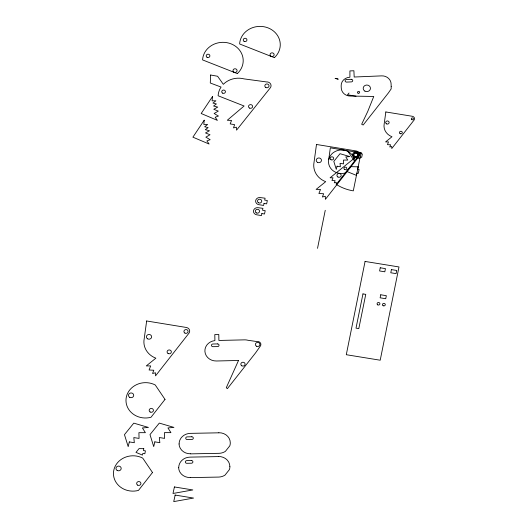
<?xml version="1.0" encoding="UTF-8"?>
<svg xmlns="http://www.w3.org/2000/svg" width="528" height="528" viewBox="0 0 528 528"><rect width="100%" height="100%" fill="white"/><g stroke="black" fill="none" stroke-linecap="round" stroke-linejoin="round"><path stroke-width="0.79" d="M328.713 159.661L330.337 147.827L343.873 150.137M317.519 248.351L325.248 210.302M174.412 486.955L172.999 493.475L192.839 489.944L174.332 486.941M175.144 495.073L173.738 501.6L193.578 498.069L175.065 495.059M336.263 184.411L336.23 182.365L334.283 182.84L335.102 180.668L331.954 180.503L333.016 177.797L330.092 177.784L361.027 152.81L353.298 190.859A42.715 38.65 -1.3 0 1 336.263 184.411L358.552 155.965A2.699 2.442 -1.3 0 0 356.822 152.156L343.688 150.11M349.041 93.034L347.49 94.809L356.011 96.182M218.816 432.821L190.39 433.363A11.458 10.369 -1.3 0 0 179.117 443.949M190.707 453.862L219.133 453.321A11.59 10.487 -1.3 0 0 225.423 451.334L229.799 445.837A11.246 10.177 -1.3 0 0 230.287 442.761A11.141 10.078 -1.3 0 0 218.81 432.749M218.427 456.581L190.001 457.123A11.458 10.369 -1.3 0 0 178.728 467.709M190.318 477.616L218.744 477.074A11.59 10.487 -1.3 0 0 225.034 475.094L229.409 469.59A11.246 10.177 -1.3 0 0 229.898 466.514M356.347 151.932L361.099 152.552L360.855 153.754L362.36 153.998L361.68 157.344L360.175 157.1L359.911 158.426L355.186 157.661M348.011 151.496L354.519 161.113A13.022 11.781 -1.3 0 0 339.86 150.058A13.022 11.781 -1.3 0 0 328.772 164.208A13.022 11.781 -1.3 0 0 345.187 173.026M218.42 456.502A11.141 10.078 -1.3 0 1 229.858 466.514M190.311 477.543A11.273 10.204 -1.3 0 1 178.636 467.709M190.7 453.783A11.273 10.204 -1.3 0 1 179.025 443.956M391.189 86.381L391.149 88.928L388.469 92.829L363.172 125.03L361.667 124.258L367.745 111.454L373.758 96.459L350.797 96.063A9.154 8.283 -1.3 0 1 341.266 88.169L341.154 85.866A9.154 8.283 -1.3 0 1 349.919 77.207L349.906 70.924L353.899 70.759L354.189 77.022L381.546 75.874C384.82 75.682 388.199 77.22 389.915 80.071A9.154 8.283 -1.3 0 1 391.076 83.761L391.189 86.381M210.672 75.009L210.276 83.002L221.067 87.061A20.328 18.394 -1.3 0 0 218.11 95.766L244.101 105.996L227.291 120.245L231.548 120.443L230.188 123.915L234.61 124.648L233.488 127.908L236.405 127.215L236.557 130.145L270.197 87.971A4.191 3.788 -1.3 0 0 270.521 83.86A4.191 3.788 -1.3 0 0 266.501 81.932L244.18 78.91A20.328 18.394 -1.3 0 0 223.318 84.322L217.602 76.256L210.672 75.009M204.197 120.219L203.828 124.483L207.61 124.45L204.679 126.753L208.118 127.611L205.286 129.677L209.451 130.753L205.504 132.937L210.005 134.759L205.847 137.161L210.157 139.696L206.897 140.903L209.108 144.038L192.898 137.161L204.197 120.219M212.48 96.558L212.104 100.822L215.893 100.789L212.962 103.092L216.401 103.95L213.569 106.022L217.734 107.092L213.787 109.276L218.288 111.104L214.13 113.5L218.44 116.035L215.18 117.242L217.391 120.377L201.181 113.507L212.48 96.558M146.652 320.978L144.21 338.725A19.529 17.675 -1.3 0 0 155.866 358.175L146.282 365.911L150.671 365.93L149.081 369.996L153.8 370.247L152.566 373.501L155.489 372.788L155.542 375.857L188.971 333.188A4.046 3.663 -1.3 0 0 186.377 327.472L146.652 320.978M316.49 144.474L314.048 162.221A19.529 17.675 -1.3 0 0 325.697 181.672L316.12 189.407L320.503 189.427L318.912 193.492L323.638 193.743L322.403 196.997L325.321 196.284L325.38 199.353L358.809 156.684A4.046 3.663 -1.3 0 0 356.215 150.968L316.49 144.474M385.836 111.956L384.206 123.79A13.022 11.781 -1.3 0 0 391.981 136.752L385.592 141.913L388.516 141.926L387.453 144.632L390.601 144.797L389.776 146.969L391.723 146.494L391.763 148.54L414.051 120.094A2.699 2.442 -1.3 0 0 412.322 116.285L385.836 111.956M143.781 448.688L143.491 450.542L145.431 450.853L144.844 453.737L142.817 453.446L142.441 455.096L135.98 452.39L139.055 448.602L143.781 448.688M358.162 166.815L357.773 169.283L359.099 169.495L358.321 173.336L356.875 173.151L356.374 175.355L346.612 171.389L350.42 166.65L358.162 166.815M365.072 261.446L346.289 354.71L380.206 360.215L398.99 266.95L365.072 261.446M261.848 213.569L261.439 215.576L256.72 214.804A3.98 3.604 -1.3 0 1 253.526 210.626A3.98 3.604 -1.3 0 1 258.159 207.715L262.911 208.336L262.528 210.223L265.195 210.659L264.515 213.998L261.848 213.569M264.02 203.438L263.611 205.445L258.892 204.679A3.98 3.604 -1.3 0 1 255.697 200.495A3.98 3.604 -1.3 0 1 260.33 197.584L265.082 198.205L264.7 200.092L267.326 200.521L266.647 203.861L264.02 203.438M335.194 78.355L338.098 79.127L335.194 78.355M362.96 293.905L356.004 328.152L358.802 328.607L365.759 294.36L362.96 293.905M380.233 267.782L379.592 270.956L384.813 271.801L385.453 268.633L380.233 267.782M380.747 294.782L380.127 297.812L385.73 298.723L386.344 295.693L380.747 294.782M391.433 269.603L390.786 272.771L396.079 273.629L396.719 270.461L391.433 269.603M129.314 441.903L128.185 446.629L124.463 434.643L133.782 423.133L148.434 427.442L142.415 427.957L145.398 432.683L138.91 432.67L139.055 438.425L133.808 437.573L134.323 442.715L129.314 441.903M154.836 441.863L153.714 446.596L149.985 434.603L159.311 423.093L173.956 427.409L167.937 427.918L170.927 432.643L164.439 432.63L164.584 438.385L159.331 437.534L159.845 442.675L154.836 441.863M337.042 166.214L336.29 169.369L333.808 161.377L340.019 153.701L349.787 156.578L345.774 156.915L347.767 160.07L343.438 160.063L343.537 163.898L340.039 163.33L340.382 166.756L337.042 166.214M238.517 360.472L226.274 387.724L227.39 388.641L255.578 352.876L260.238 346.256A3.274 2.963 -1.3 0 0 256.912 341.563L247.942 340.27A11.312 10.237 -1.3 0 0 244.464 339.86L218.896 340.454L218.79 334.514L214.797 334.594L214.909 340.593A11.312 10.237 -1.3 0 0 204.91 351.496A11.312 10.237 -1.3 0 0 216.434 360.994L238.517 360.472M165.013 399.392L151.008 417.265A19.529 17.675 -1.3 0 1 126.113 398.323A19.529 17.675 -1.3 0 1 155.245 384.971L165.013 399.392M152.493 472.52L138.481 490.4A19.529 17.675 -1.3 0 1 113.586 471.458A19.529 17.675 -1.3 0 1 142.725 458.106L152.493 472.52M351.232 79.299L346.487 79.497A1.439 1.3 -1.3 0 0 345.114 80.857A1.439 1.3 -1.3 0 0 346.606 82.097L351.351 81.893A1.439 1.3 -1.3 0 0 352.724 80.54A1.439 1.3 -1.3 0 0 351.232 79.299M217.529 343.913L212.929 343.999A1.478 1.34 -1.3 0 0 211.471 345.365A1.478 1.34 -1.3 0 0 212.975 346.678L217.576 346.592A1.478 1.34 -1.3 0 0 219.034 345.22A1.478 1.34 -1.3 0 0 217.529 343.913M191.796 436.781L187.196 436.867A1.478 1.34 -1.3 0 0 185.737 438.233A1.478 1.34 -1.3 0 0 187.242 439.547L191.849 439.461A1.478 1.34 -1.3 0 0 193.301 438.095A1.478 1.34 -1.3 0 0 191.796 436.781M191.407 460.535L186.806 460.627A1.478 1.34 -1.3 0 0 185.348 461.993A1.478 1.34 -1.3 0 0 186.853 463.3L191.459 463.214A1.478 1.34 -1.3 0 0 192.911 461.848A1.478 1.34 -1.3 0 0 191.407 460.535M274.395 57.658L239.626 43.976A20.328 18.394 -1.3 0 1 268.112 27.911A20.328 18.394 -1.3 0 1 274.395 57.658M237.336 73.59L202.574 59.908A20.328 18.394 -1.3 0 1 231.059 43.844A20.328 18.394 -1.3 0 1 237.336 73.59M241.817 365.805A2.138 1.934 -1.3 0 0 245.091 364.234A2.138 1.934 -1.3 0 0 241.963 362.459A2.138 1.934 -1.3 0 0 241.817 365.805M256.542 346.229A2.264 2.046 -1.3 0 0 259.921 344.421A2.264 2.046 -1.3 0 0 256.516 342.685A2.264 2.046 -1.3 0 0 256.542 346.229M184.886 333.069A2.092 1.894 -1.3 0 0 188.093 331.531A2.092 1.894 -1.3 0 0 185.031 329.795A2.092 1.894 -1.3 0 0 184.886 333.069M168.082 353.503A2.138 1.934 -1.3 0 0 171.356 351.932A2.138 1.934 -1.3 0 0 168.221 350.163A2.138 1.934 -1.3 0 0 168.082 353.503M147.635 338.851A2.614 2.369 -1.3 0 0 151.628 336.89A2.614 2.369 -1.3 0 0 147.767 334.752A2.614 2.369 -1.3 0 0 147.635 338.851M400.118 133.637A1.426 1.287 -1.3 0 0 402.303 132.594A1.426 1.287 -1.3 0 0 400.217 131.413A1.426 1.287 -1.3 0 0 400.118 133.637M386.496 123.869A1.742 1.577 -1.3 0 0 389.149 122.562A1.742 1.577 -1.3 0 0 386.582 121.136A1.742 1.577 -1.3 0 0 386.496 123.869M411.814 119.671A1.069 0.964 -1.3 0 0 413.45 118.886A1.069 0.964 -1.3 0 0 411.886 118.001A1.069 0.964 -1.3 0 0 411.814 119.671M256.291 212.883A2.138 1.934 -1.3 0 0 259.565 211.306A2.138 1.934 -1.3 0 0 256.436 209.537A2.138 1.934 -1.3 0 0 256.291 212.883M129.723 397.34A2.614 2.369 -1.3 0 0 133.716 395.373A2.614 2.369 -1.3 0 0 129.855 393.241A2.614 2.369 -1.3 0 0 129.723 397.34M150.163 411.992A2.138 1.934 -1.3 0 0 153.437 410.421A2.138 1.934 -1.3 0 0 150.308 408.646A2.138 1.934 -1.3 0 0 150.163 411.992M137.643 485.126A2.138 1.934 -1.3 0 0 140.917 483.549A2.138 1.934 -1.3 0 0 137.788 481.78A2.138 1.934 -1.3 0 0 137.643 485.126M117.203 470.468A2.614 2.369 -1.3 0 0 121.189 468.508A2.614 2.369 -1.3 0 0 117.328 466.369A2.614 2.369 -1.3 0 0 117.203 470.468M364.894 91.12A3.637 3.293 -1.3 0 0 370.458 88.42A3.637 3.293 -1.3 0 0 365.119 85.417A3.637 3.293 -1.3 0 0 364.894 91.12M358.024 93.152A1.069 0.964 -1.3 0 0 359.66 92.367A1.069 0.964 -1.3 0 0 358.096 91.476A1.069 0.964 -1.3 0 0 358.024 93.152M354.05 157.265A3.214 2.911 -1.3 0 0 358.981 154.895A3.214 2.911 -1.3 0 0 354.268 152.229A3.214 2.911 -1.3 0 0 354.05 157.265M330.997 159.74A1.742 1.577 -1.3 0 0 333.656 158.433A1.742 1.577 -1.3 0 0 331.082 157.007A1.742 1.577 -1.3 0 0 330.997 159.74M344.619 169.508A1.426 1.287 -1.3 0 0 346.804 168.465A1.426 1.287 -1.3 0 0 344.718 167.277A1.426 1.287 -1.3 0 0 344.619 169.508M354.631 156.433A2.138 1.934 -1.3 0 0 357.905 154.862A2.138 1.934 -1.3 0 0 354.776 153.087A2.138 1.934 -1.3 0 0 354.631 156.433M383.137 305.732A1.412 1.28 -1.3 0 0 385.288 304.676A1.412 1.28 -1.3 0 0 383.203 303.521A1.412 1.28 -1.3 0 0 383.137 305.732M377.744 304.861A1.412 1.28 -1.3 0 0 379.903 303.798A1.412 1.28 -1.3 0 0 377.817 302.643A1.412 1.28 -1.3 0 0 377.744 304.861M258.476 202.772A2.138 1.934 -1.3 0 0 261.749 201.201A2.138 1.934 -1.3 0 0 258.614 199.426A2.138 1.934 -1.3 0 0 258.476 202.772M317.473 162.347A2.614 2.369 -1.3 0 0 321.46 160.387A2.614 2.369 -1.3 0 0 317.605 158.248A2.614 2.369 -1.3 0 0 317.473 162.347M337.913 176.999A2.138 1.934 -1.3 0 0 341.187 175.428A2.138 1.934 -1.3 0 0 338.059 173.659A2.138 1.934 -1.3 0 0 337.913 176.999M354.724 156.565A2.092 1.894 -1.3 0 0 357.931 155.027A2.092 1.894 -1.3 0 0 354.862 153.292A2.092 1.894 -1.3 0 0 354.724 156.565M265.822 87.496A2.105 1.907 -1.3 0 0 269.029 85.919A2.105 1.907 -1.3 0 0 265.921 84.196A2.105 1.907 -1.3 0 0 265.822 87.496M222.585 93.119A1.848 1.67 -1.3 0 0 225.43 91.78A1.848 1.67 -1.3 0 0 222.73 90.229A1.848 1.67 -1.3 0 0 222.585 93.119M249.579 108.101A2.053 1.855 -1.3 0 0 252.622 106.432A2.053 1.855 -1.3 0 0 249.513 104.887A2.053 1.855 -1.3 0 0 249.579 108.101M271.095 56.311A2.053 1.855 -1.3 0 0 274.138 54.648A2.053 1.855 -1.3 0 0 271.036 53.097A2.053 1.855 -1.3 0 0 271.095 56.311M244.101 41.336A1.848 1.67 -1.3 0 0 246.946 39.996A1.848 1.67 -1.3 0 0 244.253 38.445A1.848 1.67 -1.3 0 0 244.101 41.336M234.043 72.244A2.053 1.855 -1.3 0 0 237.085 70.574A2.053 1.855 -1.3 0 0 233.983 69.029A2.053 1.855 -1.3 0 0 234.043 72.244M207.049 57.268A1.848 1.67 -1.3 0 0 209.893 55.928A1.848 1.67 -1.3 0 0 207.194 54.377A1.848 1.67 -1.3 0 0 207.049 57.268"/></g></svg>
